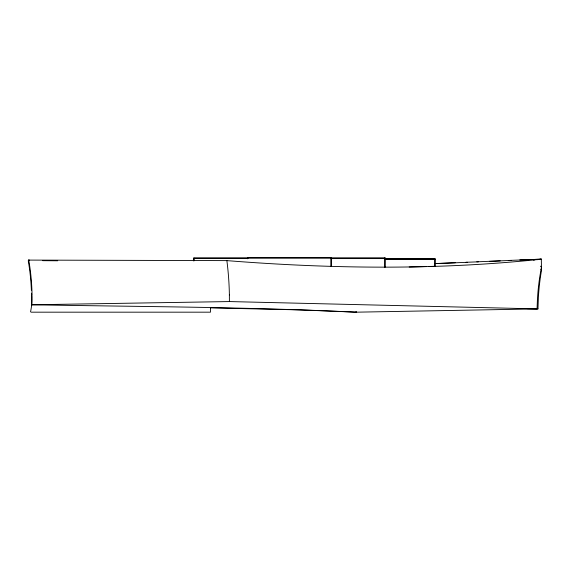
<?xml version="1.0" encoding="UTF-8"?>
<svg xmlns="http://www.w3.org/2000/svg" width="570" height="570" viewBox="0 0 570 570"><rect width="100%" height="100%" fill="white"/><g stroke="black" fill="none" stroke-linecap="round" stroke-linejoin="round"><path stroke-width="0.85" d="M31.799 299.706L31.799 298.623M31.792 300.326L31.799 299.236M519.79 259.948L541.322 259.165L541.5 270.28L540.702 275.189A125.357 58.753 88.4 0 0 538.394 297.219L537.966 308.897L356.115 312.182C248.071 306.938 139.842 306.703 31.706 304.786L229.404 301.566L229.368 294.911M31.792 300.939L31.792 299.856M31.785 301.559L31.792 300.468M31.778 302.171L31.785 301.088M31.763 302.791L31.778 301.708M31.763 302.321L31.735 304.024M31.749 302.941L31.721 304.637M31.706 305.249L31.721 304.166M247.665 258.794L247.715 258.011M384.914 258.809L384.971 258.025M434.931 259.671L434.981 258.887L384.508 258.88M247.665 258.581L247.715 257.818L384.971 257.825L384.971 267.28M384.914 267.066L384.971 257.825M428.925 266.468L434.931 266.297L434.981 258.773L384.508 258.773M537.111 259.671L541.322 259.165L509.046 260.426M541.322 259.193C436.934 270.237 331.434 268.89 226.888 260.618L28.5 260.098L29.619 260.212M476.805 261.829L511.169 260.405M489.331 261.359L500.246 260.889M455.309 262.734L434.639 263.582M467.5 262.293L434.746 263.646M466.053 262.286L478.415 261.829M426.353 266.539L409.196 267.017M193.857 260.932L193.857 257.968L331.106 257.954L331.156 266.233M247.872 258.26L193.857 258.267L193.907 259.079M330.899 258.588L384.914 258.588M384.458 259.535L434.931 259.535M30.958 312.175L210.451 312.175L210.444 307.408M57.727 260.775L42.672 260.675M210.337 307.871L299.906 309.902L356.571 312.182M527.3 308.662L537.966 308.897M229.404 301.566L537.061 308.89L537.453 299.022A125.329 58.746 88.4 0 1 539.833 276.443L541.45 267.173L540.431 266.154M28.5 260.568L29.056 260.625M533 259.421L534.09 260.34M193.857 257.968L193.907 260.818M31.77 294.911L31.778 296.001M31.778 295.531L31.785 296.614M31.785 296.151L31.792 297.234M31.792 296.77L31.799 297.853M31.799 297.383L31.799 298.473M356.115 311.491L356.115 312.182M31.799 298.003L31.799 299.086M434.981 258.773L434.981 266.247M331.106 257.954L331.106 266.61M226.874 260.625A146.967 68.885 88.4 0 1 229.382 294.911M28.728 259.998A135.639 79.928 88.2 0 1 32.055 294.911M540.866 269.546A128.193 113.209 -88.7 0 1 541.514 270.266M28.244 260.682A135.639 79.415 88.2 0 1 31.386 290.244M31.485 293.18A135.639 79.415 88.2 0 1 31.542 295.381M31.835 304.017A60.698 23.22 -89.8 0 1 30.595 311.697"/></g></svg>
